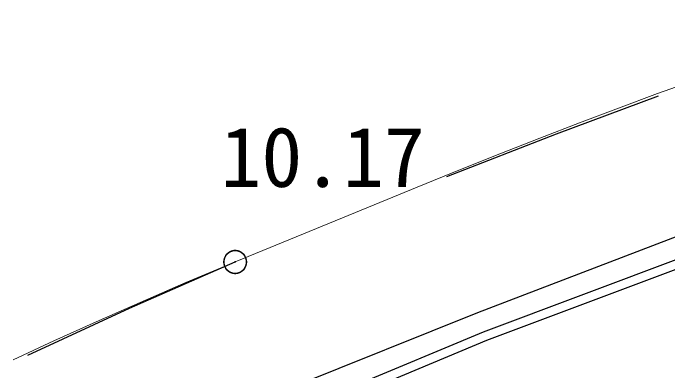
# Model space of a CAD drawing. Units: millimetres, scale not verified. Extents: x 40000 to 680000, y 20000 to 380000.
# Drawn here: x 140517 to 154913, y 273516 to 281380 of the extents above; entities that cross this region are included whole.
import ezdxf
from ezdxf.enums import TextEntityAlignment as Align

# ---------------------------------------------------------------- set-up
doc = ezdxf.new("R2010")
doc.units = ezdxf.units.MM
doc.header["$LTSCALE"] = 1000
doc.header["$PDMODE"] = 32
doc.header["$PDSIZE"] = 500
doc.linetypes.add('CHAIN', pattern=[18.5, 12, -1.5, 3.5, -1.5])
doc.layers.add('M-BGD', color=7, linetype='Continuous', lineweight=25)
doc.layers.add('M-BMK', color=2, linetype='CHAIN', lineweight=13)
doc.styles.add('ＭＳ ゴシック', font='')
doc.styles.get('ＭＳ ゴシック').set_extended_font_data('MS Gothic')

msp = doc.modelspace()

# ---------------------------------------------------------------- linework, layer by layer
at = {"layer": 'M-BGD'}
for p, q in [((152466, 278723), (154708, 279561)), ((150055, 277785), (152466, 278723)), ((155826, 276749), (150724, 274791)), ((155984, 276296), (150853, 274369)), ((156050, 276108), (150926, 274183)), ((143077, 274895), (145399, 275910)), ((140839, 273860), (143077, 274895)), ((150724, 274791), (146185, 272975)), ((150853, 274369), (145806, 272267)), ((150926, 274183), (145886, 272084))]:
    msp.add_line(p, q, dxfattribs=at)
msp.add_lwpolyline([(145649, 275910), (145649, 275914), (145648, 275919), (145648, 275923), (145648, 275928), (145648, 275932), (145647, 275936), (145647, 275941), (145646, 275945), (145646, 275949), (145645, 275954), (145644, 275958), (145643, 275962), (145642, 275966), (145641, 275971), (145640, 275975), (145639, 275979), (145638, 275983), (145636, 275988), (145635, 275992), (145633, 275996), (145632, 276000), (145630, 276004), (145629, 276008), (145627, 276012), (145625, 276016), (145623, 276020), (145621, 276024), (145619, 276028), (145617, 276032), (145615, 276035), (145613, 276039), (145610, 276043), (145608, 276047), (145606, 276050), (145603, 276054), (145601, 276057), (145598, 276061), (145595, 276064), (145593, 276068), (145590, 276071), (145587, 276074), (145584, 276078), (145581, 276081), (145578, 276084), (145575, 276087), (145572, 276090), (145569, 276093), (145565, 276096), (145562, 276099), (145559, 276102), (145555, 276105), (145552, 276107), (145549, 276110), (145545, 276113), (145541, 276115), (145538, 276118), (145534, 276120), (145531, 276122), (145527, 276125), (145523, 276127), (145519, 276129), (145515, 276131), (145511, 276133), (145508, 276135), (145504, 276137), (145500, 276139), (145496, 276140), (145492, 276142), (145487, 276144), (145483, 276145), (145479, 276147), (145475, 276148), (145471, 276149), (145467, 276151), (145462, 276152), (145458, 276153), (145454, 276154), (145450, 276155), (145445, 276156), (145441, 276156), (145437, 276157), (145432, 276158), (145428, 276158), (145424, 276159), (145419, 276159), (145415, 276160), (145411, 276160), (145406, 276160), (145402, 276160), (145398, 276160), (145393, 276160), (145389, 276160), (145384, 276160), (145380, 276159), (145376, 276159), (145371, 276159), (145367, 276158), (145363, 276157), (145358, 276157), (145354, 276156), (145350, 276155), (145345, 276154), (145341, 276153), (145337, 276152), (145333, 276151), (145328, 276150), (145324, 276149), (145320, 276147), (145316, 276146), (145312, 276145), (145308, 276143), (145304, 276141), (145300, 276140), (145296, 276138), (145292, 276136), (145288, 276134), (145284, 276132), (145280, 276130), (145276, 276128), (145272, 276126), (145269, 276124), (145265, 276121), (145261, 276119), (145258, 276116), (145254, 276114), (145250, 276111), (145247, 276109), (145244, 276106), (145240, 276103), (145237, 276101), (145233, 276098), (145230, 276095), (145227, 276092), (145224, 276089), (145221, 276086), (145218, 276083), (145215, 276079), (145212, 276076), (145209, 276073), (145206, 276069), (145203, 276066), (145201, 276063), (145198, 276059), (145195, 276056), (145193, 276052), (145190, 276048), (145188, 276045), (145186, 276041), (145183, 276037), (145181, 276033), (145179, 276030), (145177, 276026), (145175, 276022), (145173, 276018), (145171, 276014), (145169, 276010), (145168, 276006), (145166, 276002), (145165, 275998), (145163, 275994), (145162, 275990), (145160, 275985), (145159, 275981), (145158, 275977), (145157, 275973), (145156, 275969), (145155, 275964), (145154, 275960), (145153, 275956), (145152, 275951), (145151, 275947), (145151, 275943), (145150, 275938), (145150, 275934), (145149, 275930), (145149, 275925), (145149, 275921), (145149, 275917), (145149, 275912), (145149, 275908), (145149, 275903), (145149, 275899), (145149, 275895), (145149, 275890), (145150, 275886), (145150, 275882), (145151, 275877), (145151, 275873), (145152, 275869), (145153, 275864), (145154, 275860), (145155, 275856), (145156, 275852), (145157, 275847), (145158, 275843), (145159, 275839), (145160, 275835), (145162, 275831), (145163, 275826), (145165, 275822), (145166, 275818), (145168, 275814), (145169, 275810), (145171, 275806), (145173, 275802), (145175, 275798), (145177, 275794), (145179, 275790), (145181, 275787), (145183, 275783), (145186, 275779), (145188, 275775), (145190, 275772), (145193, 275768), (145195, 275765), (145198, 275761), (145201, 275758), (145203, 275754), (145206, 275751), (145209, 275747), (145212, 275744), (145215, 275741), (145218, 275738), (145221, 275734), (145224, 275731), (145227, 275728), (145230, 275725), (145233, 275722), (145237, 275720), (145240, 275717), (145244, 275714), (145247, 275711), (145250, 275709), (145254, 275706), (145258, 275704), (145261, 275701), (145265, 275699), (145269, 275697), (145272, 275694), (145276, 275692), (145280, 275690), (145284, 275688), (145288, 275686), (145292, 275684), (145296, 275682), (145300, 275680), (145304, 275679), (145308, 275677), (145312, 275676), (145316, 275674), (145320, 275673), (145324, 275671), (145328, 275670), (145333, 275669), (145337, 275668), (145341, 275667), (145345, 275666), (145350, 275665), (145354, 275664), (145358, 275663), (145363, 275663), (145367, 275662), (145371, 275662), (145376, 275661), (145380, 275661), (145384, 275660), (145389, 275660), (145393, 275660), (145398, 275660), (145402, 275660), (145406, 275660), (145411, 275660), (145415, 275661), (145419, 275661), (145424, 275661), (145428, 275662), (145432, 275662), (145437, 275663), (145441, 275664), (145445, 275664), (145450, 275665), (145454, 275666), (145458, 275667), (145462, 275668), (145467, 275669), (145471, 275671), (145475, 275672), (145479, 275673), (145483, 275675), (145487, 275676), (145492, 275678), (145496, 275680), (145500, 275681), (145504, 275683), (145508, 275685), (145511, 275687), (145515, 275689), (145519, 275691), (145523, 275693), (145527, 275695), (145531, 275698), (145534, 275700), (145538, 275702), (145541, 275705), (145545, 275707), (145549, 275710), (145552, 275713), (145555, 275715), (145559, 275718), (145562, 275721), (145565, 275724), (145569, 275727), (145572, 275730), (145575, 275733), (145578, 275736), (145581, 275739), (145584, 275742), (145587, 275746), (145590, 275749), (145593, 275752), (145595, 275756), (145598, 275759), (145601, 275763), (145603, 275766), (145606, 275770), (145608, 275774), (145610, 275777), (145613, 275781), (145615, 275785), (145617, 275789), (145619, 275792), (145621, 275796), (145623, 275800), (145625, 275804), (145627, 275808), (145629, 275812), (145630, 275816), (145632, 275820), (145633, 275824), (145635, 275828), (145636, 275833), (145638, 275837), (145639, 275841), (145640, 275845), (145641, 275849), (145642, 275854), (145643, 275858), (145644, 275862), (145645, 275867), (145646, 275871), (145646, 275875), (145647, 275880), (145647, 275884), (145648, 275888), (145648, 275893), (145648, 275897), (145648, 275901), (145649, 275906)], close=True, dxfattribs=at)
msp.add_point((145399, 275910), dxfattribs=at)
at = {"layer": 'M-BMK'}
msp.add_lwpolyline([(140516, 273757), (141413, 274175), (142342, 274597), (143308, 275023), (144315, 275456), (145370, 275898), (145399, 275910), (146457, 276347), (147473, 276766), (148452, 277168), (149400, 277554), (150320, 277926), (151217, 278284), (152098, 278630), (152966, 278966), (153826, 279291), (154684, 279609), (155544, 279919), (156412, 280223), (157291, 280522), (158187, 280818), (159106, 281112), (160051, 281405)], dxfattribs=at)

# ---------------------------------------------------------------- texts
at = {"layer": 'M-BGD', "style": 'ＭＳ ゴシック'}
msp.add_text('10.17', height=1320, dxfattribs=at).set_placement((145078, 277164), align=Align.BOTTOM_LEFT)

doc.saveas('drawing.dxf')
